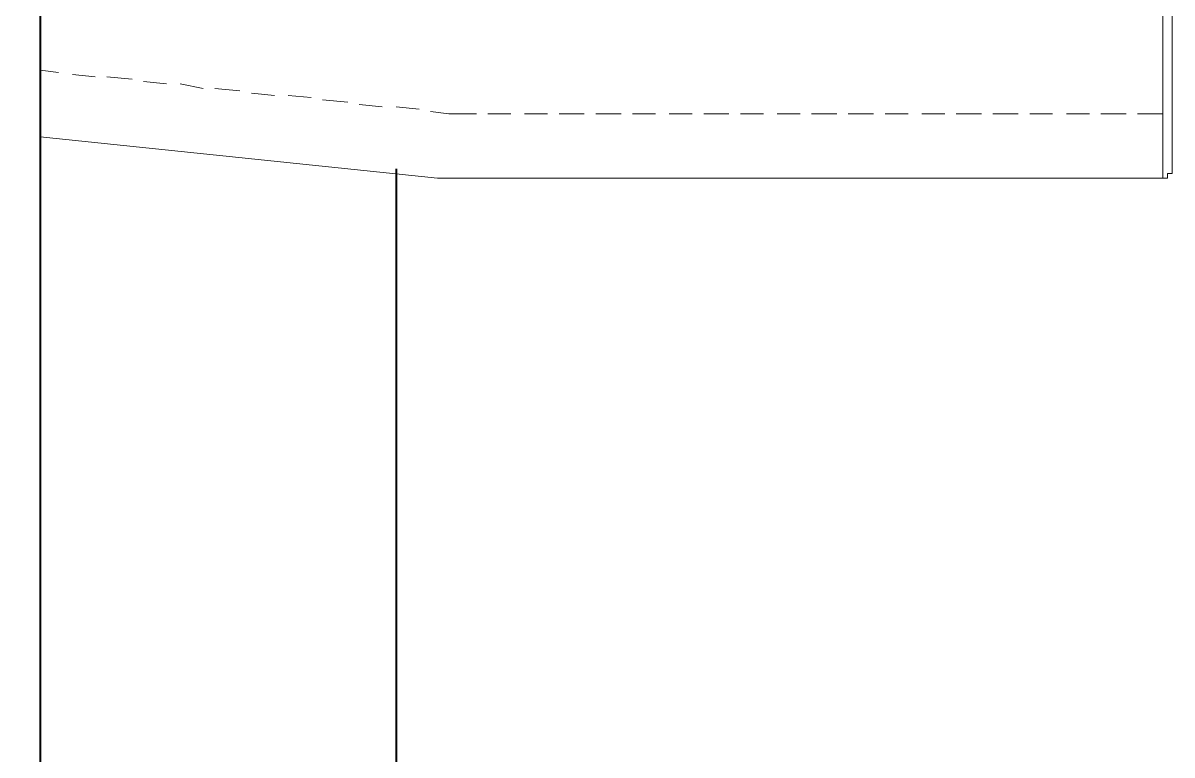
# Model space of a CAD drawing. Header units: millimetres. Extents: x 182 to 575, y -105 to 95.
# Drawn here: x 277.897 to 280.28, y 68.076 to 69.594 of the extents above; entities that cross this region are included whole.
import ezdxf

# ---------------------------------------------------------------- set-up
doc = ezdxf.new("R2010")
doc.units = ezdxf.units.MM
doc.header["$MEASUREMENT"] = 0
doc.layers.add('PDF_Geometry', color=7, linetype='Continuous')
doc.layers.add('PDF_Solid Fills', color=7, linetype='Continuous')

msp = doc.modelspace()

# ---------------------------------------------------------------- hatches: boundary and pattern name
at = {"layer": 'PDF_Solid Fills', "transparency": 33554559}
h = msp.add_hatch(color=256, dxfattribs=at)
h.paths.add_polyline_path([(279.6452, 68.3151), (279.6527, 68.3151), (279.6452, 68.3151)], flags=0)
h.paths.add_polyline_path([(279.6427, 68.3126), (279.6502, 68.3126), (279.6427, 68.3126)], flags=0)
h.paths.add_polyline_path([(279.6477, 68.3076), (279.6402, 68.3076), (279.6477, 68.3076)], flags=0)
h.paths.add_polyline_path([(279.6377, 68.3051), (279.6452, 68.3051), (279.6377, 68.3051)], flags=0)
h.paths.add_polyline_path([(279.6352, 68.3001), (279.6427, 68.3001), (279.6352, 68.3001)], flags=0)
h.paths.add_polyline_path([(279.6402, 68.2926), (279.6327, 68.2926), (279.6402, 68.2926)], flags=0)
h.paths.add_polyline_path([(279.6327, 68.2901), (279.6402, 68.2901), (279.6327, 68.2901)], flags=0)
h = msp.add_hatch(color=256, dxfattribs=at)
h.paths.add_polyline_path([(279.6927, 68.3126), (279.7002, 68.3126), (279.6927, 68.3126)], flags=0)
h.paths.add_polyline_path([(279.7002, 68.3126), (279.6927, 68.3126), (279.7002, 68.3126)], flags=0)
h.paths.add_polyline_path([(279.6952, 68.3076), (279.7027, 68.3076), (279.6952, 68.3076)], flags=0)
h.paths.add_polyline_path([(279.7052, 68.3001), (279.6977, 68.3001), (279.7052, 68.3001)], flags=0)
h.paths.add_polyline_path([(279.6977, 68.2951), (279.7052, 68.2951), (279.6977, 68.2951)], flags=0)
h.paths.add_polyline_path([(279.7027, 68.2851), (279.6952, 68.2851), (279.7027, 68.2851)], flags=0)
h.paths.add_polyline_path([(279.6952, 68.2776), (279.7027, 68.2776), (279.6952, 68.2776)], flags=0)
h = msp.add_hatch(color=256, dxfattribs=at)
h.paths.add_polyline_path([(279.9052, 68.3101), (279.8977, 68.3101), (279.9052, 68.3101)], flags=0)
h.paths.add_polyline_path([(279.8952, 68.3076), (279.9027, 68.3076), (279.8952, 68.3076)], flags=0)
h.paths.add_polyline_path([(279.9027, 68.3051), (279.8952, 68.3051), (279.9027, 68.3051)], flags=0)
h.paths.add_polyline_path([(279.8927, 68.3026), (279.9002, 68.3026), (279.8927, 68.3026)], flags=0)
h = msp.add_hatch(color=256, dxfattribs=at)
h.paths.add_polyline_path([(279.8052, 68.3026), (279.8152, 68.3026), (279.8052, 68.3026)], flags=0)
h.paths.add_polyline_path([(279.8102, 68.2976), (279.8002, 68.2976), (279.8102, 68.2976)], flags=0)
h.paths.add_polyline_path([(279.7977, 68.2901), (279.8052, 68.2901), (279.7977, 68.2901)], flags=0)
h.paths.add_polyline_path([(279.8052, 68.2901), (279.7977, 68.2901), (279.8052, 68.2901)], flags=0)
h.paths.add_polyline_path([(279.7927, 68.2826), (279.8002, 68.2826), (279.7927, 68.2826)], flags=0)
h.paths.add_polyline_path([(279.7877, 68.2551), (279.7802, 68.2551), (279.7877, 68.2551)], flags=0)
h.paths.add_polyline_path([(279.7802, 68.2551), (279.7877, 68.2551), (279.7802, 68.2551)], flags=0)
h.paths.add_polyline_path([(279.7852, 68.2476), (279.7777, 68.2476), (279.7852, 68.2476)], flags=0)
h = msp.add_hatch(color=256, dxfattribs=at)
h.paths.add_polyline_path([(280.0252, 68.2976), (280.0177, 68.2976), (280.0252, 68.2976)], flags=0)
h.paths.add_polyline_path([(280.0177, 68.2951), (280.0252, 68.2951), (280.0177, 68.2951)], flags=0)
h.paths.add_polyline_path([(280.0152, 68.2926), (280.0227, 68.2926), (280.0152, 68.2926)], flags=0)
h.paths.add_polyline_path([(280.0127, 68.2901), (280.0202, 68.2901), (280.0127, 68.2901)], flags=0)
h = msp.add_hatch(color=256, dxfattribs=at)
h.paths.add_polyline_path([(279.8977, 68.2501), (279.9227, 68.2501), (279.8977, 68.2501)], flags=0)
h.paths.add_polyline_path([(279.9027, 68.2476), (279.9177, 68.2476), (279.9027, 68.2476)], flags=0)
h.paths.add_polyline_path([(279.9152, 68.2451), (279.9052, 68.2451), (279.9152, 68.2451)], flags=0)
h = msp.add_hatch(color=256, dxfattribs=at)
h.paths.add_polyline_path([(279.8327, 68.2126), (279.8252, 68.2126), (279.8327, 68.2126)], flags=0)
h.paths.add_polyline_path([(279.8302, 68.2076), (279.8227, 68.2076), (279.8302, 68.2076)], flags=0)
h.paths.add_polyline_path([(279.8277, 68.2051), (279.8202, 68.2051), (279.8277, 68.2051)], flags=0)
h.paths.add_polyline_path([(279.8252, 68.2001), (279.8177, 68.2001), (279.8252, 68.2001)], flags=0)
h.paths.add_polyline_path([(279.8227, 68.1976), (279.8152, 68.1976), (279.8227, 68.1976)], flags=0)
h.paths.add_polyline_path([(279.8152, 68.1951), (279.8202, 68.1951), (279.8152, 68.1951)], flags=0)
h.paths.add_polyline_path([(279.8202, 68.1951), (279.8152, 68.1951), (279.8202, 68.1951)], flags=0)
h.paths.add_polyline_path([(279.8127, 68.1901), (279.8177, 68.1901), (279.8127, 68.1901)], flags=0)
h.paths.add_polyline_path([(279.8177, 68.1901), (279.8127, 68.1901), (279.8177, 68.1901)], flags=0)
h.paths.add_polyline_path([(279.8102, 68.1876), (279.8177, 68.1876), (279.8102, 68.1876)], flags=0)
h.paths.add_polyline_path([(279.8102, 68.1876), (279.8152, 68.1876), (279.8102, 68.1876)], flags=0)
h.paths.add_polyline_path([(279.8077, 68.1826), (279.8127, 68.1826), (279.8077, 68.1826)], flags=0)
h.paths.add_polyline_path([(279.8052, 68.1776), (279.8102, 68.1776), (279.8052, 68.1776)], flags=0)
h.paths.add_polyline_path([(279.8102, 68.1751), (279.8052, 68.1751), (279.8102, 68.1751)], flags=0)
h.paths.add_polyline_path([(279.8077, 68.1701), (279.8027, 68.1701), (279.8077, 68.1701)], flags=0)
h.paths.add_polyline_path([(279.8027, 68.1701), (279.8077, 68.1701), (279.8027, 68.1701)], flags=0)
h.paths.add_polyline_path([(279.8002, 68.1651), (279.8052, 68.1651), (279.8002, 68.1651)], flags=0)
h.paths.add_polyline_path([(279.8052, 68.1601), (279.8002, 68.1601), (279.8052, 68.1601)], flags=0)
h = msp.add_hatch(color=256, dxfattribs=at)
h.paths.add_polyline_path([(279.9227, 68.2126), (279.9277, 68.2126), (279.9227, 68.2126)], flags=0)
h.paths.add_polyline_path([(279.9277, 68.2101), (279.9227, 68.2101), (279.9277, 68.2101)], flags=0)
h.paths.add_polyline_path([(279.9227, 68.2076), (279.9277, 68.2076), (279.9227, 68.2076)], flags=0)
h.paths.add_polyline_path([(279.9277, 68.2076), (279.9227, 68.2076), (279.9277, 68.2076)], flags=0)
h = msp.add_hatch(color=256, dxfattribs=at)
h.paths.add_polyline_path([(279.9702, 68.2126), (279.9627, 68.2126), (279.9702, 68.2126)], flags=0)
h.paths.add_polyline_path([(279.9627, 68.2126), (279.9702, 68.2126), (279.9627, 68.2126)], flags=0)
h.paths.add_polyline_path([(279.9677, 68.2101), (279.9627, 68.2101), (279.9677, 68.2101)], flags=0)
h = msp.add_hatch(color=256, dxfattribs=at)
h.paths.add_polyline_path([(279.9827, 68.2226), (279.9777, 68.2226), (279.9827, 68.2226)], flags=0)
h.paths.add_polyline_path([(279.9877, 68.2201), (279.9727, 68.2201), (279.9877, 68.2201)], flags=0)
h.paths.add_polyline_path([(279.9702, 68.2201), (279.9902, 68.2201), (279.9702, 68.2201)], flags=0)
h = msp.add_hatch(color=256, dxfattribs=at)
h.paths.add_polyline_path([(279.9877, 68.2151), (279.9952, 68.2151), (279.9877, 68.2151)], flags=0)
h.paths.add_polyline_path([(279.9952, 68.2126), (279.9902, 68.2126), (279.9952, 68.2126)], flags=0)
h.paths.add_polyline_path([(279.9902, 68.2126), (279.9952, 68.2126), (279.9902, 68.2126)], flags=0)
h.paths.add_polyline_path([(279.9977, 68.2101), (279.9902, 68.2101), (279.9977, 68.2101)], flags=0)
h = msp.add_hatch(color=256, dxfattribs=at)
h.paths.add_polyline_path([(280.0277, 68.2226), (280.0327, 68.2226), (280.0277, 68.2226)], flags=0)
h.paths.add_polyline_path([(280.0327, 68.2226), (280.0277, 68.2226), (280.0327, 68.2226)], flags=0)
h.paths.add_polyline_path([(280.0252, 68.2226), (280.0352, 68.2226), (280.0252, 68.2226)], flags=0)
h = msp.add_hatch(color=256, dxfattribs=at)
h.paths.add_polyline_path([(280.0377, 68.2126), (280.0452, 68.2126), (280.0377, 68.2126)], flags=0)
h.paths.add_polyline_path([(280.0452, 68.2101), (280.0402, 68.2101), (280.0452, 68.2101)], flags=0)
h.paths.add_polyline_path([(280.0402, 68.2076), (280.0452, 68.2076), (280.0402, 68.2076)], flags=0)
h.paths.add_polyline_path([(280.0452, 68.2076), (280.0402, 68.2076), (280.0452, 68.2076)], flags=0)
h = msp.add_hatch(color=256, dxfattribs=at)
h.paths.add_polyline_path([(279.9002, 68.2101), (279.8952, 68.2101), (279.9002, 68.2101)], flags=0)
h.paths.add_polyline_path([(279.8952, 68.2101), (279.9002, 68.2101), (279.8952, 68.2101)], flags=0)
h.paths.add_polyline_path([(279.8927, 68.2076), (279.8977, 68.2076), (279.8927, 68.2076)], flags=0)
h.paths.add_polyline_path([(279.8977, 68.2051), (279.8927, 68.2051), (279.8977, 68.2051)], flags=0)
h.paths.add_polyline_path([(279.8952, 68.2001), (279.8902, 68.2001), (279.8952, 68.2001)], flags=0)
h.paths.add_polyline_path([(279.8902, 68.2001), (279.8952, 68.2001), (279.8902, 68.2001)], flags=0)
h = msp.add_hatch(color=256, dxfattribs=at)
h.paths.add_polyline_path([(279.9102, 68.2001), (279.9077, 68.2001), (279.9102, 68.2001)], flags=0)
h.paths.add_polyline_path([(279.9052, 68.2001), (279.9127, 68.2001), (279.9052, 68.2001)], flags=0)
h.paths.add_polyline_path([(279.9152, 68.2001), (279.9027, 68.2001), (279.9152, 68.2001)], flags=0)
h = msp.add_hatch(color=256, dxfattribs=at)
h.paths.add_polyline_path([(279.9177, 68.1901), (279.9252, 68.1901), (279.9177, 68.1901)], flags=0)
h.paths.add_polyline_path([(279.9252, 68.1876), (279.9202, 68.1876), (279.9252, 68.1876)], flags=0)
h.paths.add_polyline_path([(279.9202, 68.1876), (279.9252, 68.1876), (279.9202, 68.1876)], flags=0)
h = msp.add_hatch(color=256, dxfattribs=at)
h.paths.add_polyline_path([(279.9977, 68.2026), (279.9927, 68.2026), (279.9977, 68.2026)], flags=0)
h.paths.add_polyline_path([(279.9902, 68.2001), (279.9977, 68.2001), (279.9902, 68.2001)], flags=0)
h.paths.add_polyline_path([(279.9902, 68.2001), (279.9952, 68.2001), (279.9902, 68.2001)], flags=0)
h.paths.add_polyline_path([(279.9952, 68.1976), (279.9902, 68.1976), (279.9952, 68.1976)], flags=0)
h.paths.add_polyline_path([(279.9877, 68.1951), (279.9952, 68.1951), (279.9877, 68.1951)], flags=0)
h.paths.add_polyline_path([(279.9877, 68.1951), (279.9927, 68.1951), (279.9877, 68.1951)], flags=0)
h = msp.add_hatch(color=256, dxfattribs=at)
h.paths.add_polyline_path([(280.0177, 68.2101), (280.0102, 68.2101), (280.0177, 68.2101)], flags=0)
h.paths.add_polyline_path([(280.0102, 68.2101), (280.0177, 68.2101), (280.0102, 68.2101)], flags=0)
h.paths.add_polyline_path([(280.0152, 68.2076), (280.0102, 68.2076), (280.0152, 68.2076)], flags=0)
h.paths.add_polyline_path([(280.0102, 68.2076), (280.0152, 68.2076), (280.0102, 68.2076)], flags=0)
h.paths.add_polyline_path([(280.0077, 68.2051), (280.0127, 68.2051), (280.0077, 68.2051)], flags=0)
h.paths.add_polyline_path([(280.0127, 68.2001), (280.0077, 68.2001), (280.0127, 68.2001)], flags=0)
h = msp.add_hatch(color=256, dxfattribs=at)
h.paths.add_polyline_path([(278.6302, 68.1826), (278.6377, 68.1826), (278.6302, 68.1826)], flags=0)
h.paths.add_polyline_path([(278.6402, 68.1801), (278.6302, 68.1801), (278.6402, 68.1801)], flags=0)
h.paths.add_polyline_path([(278.6402, 68.1776), (278.6327, 68.1776), (278.6402, 68.1776)], flags=0)
h.paths.add_polyline_path([(278.6352, 68.1751), (278.6427, 68.1751), (278.6352, 68.1751)], flags=0)
h = msp.add_hatch(color=256, dxfattribs=at)
h.paths.add_polyline_path([(278.8202, 68.1851), (278.8127, 68.1851), (278.8202, 68.1851)], flags=0)
h.paths.add_polyline_path([(278.8077, 68.1801), (278.8152, 68.1801), (278.8077, 68.1801)], flags=0)
h.paths.add_polyline_path([(278.8127, 68.1751), (278.8052, 68.1751), (278.8127, 68.1751)], flags=0)
h.paths.add_polyline_path([(278.8027, 68.1701), (278.8102, 68.1701), (278.8027, 68.1701)], flags=0)
h.paths.add_polyline_path([(278.8052, 68.1526), (278.7977, 68.1526), (278.8052, 68.1526)], flags=0)
h.paths.add_polyline_path([(278.7977, 68.1526), (278.8052, 68.1526), (278.7977, 68.1526)], flags=0)
h = msp.add_hatch(color=256, dxfattribs=at)
h.paths.add_polyline_path([(278.8602, 68.1801), (278.8677, 68.1801), (278.8602, 68.1801)], flags=0)
h.paths.add_polyline_path([(278.8677, 68.1801), (278.8602, 68.1801), (278.8677, 68.1801)], flags=0)
h.paths.add_polyline_path([(278.8627, 68.1701), (278.8702, 68.1701), (278.8627, 68.1701)], flags=0)
h.paths.add_polyline_path([(278.8702, 68.1626), (278.8627, 68.1626), (278.8702, 68.1626)], flags=0)
h.paths.add_polyline_path([(278.8627, 68.1551), (278.8702, 68.1551), (278.8627, 68.1551)], flags=0)
h.paths.add_polyline_path([(278.8677, 68.1476), (278.8602, 68.1476), (278.8677, 68.1476)], flags=0)
h = msp.add_hatch(color=256, dxfattribs=at)
h.paths.add_polyline_path([(279.9252, 68.1801), (279.9202, 68.1801), (279.9252, 68.1801)], flags=0)
h.paths.add_polyline_path([(279.9202, 68.1776), (279.9252, 68.1776), (279.9202, 68.1776)], flags=0)
h.paths.add_polyline_path([(279.9252, 68.1751), (279.9177, 68.1751), (279.9252, 68.1751)], flags=0)
h.paths.add_polyline_path([(279.9177, 68.1726), (279.9227, 68.1726), (279.9177, 68.1726)], flags=0)
h = msp.add_hatch(color=256, dxfattribs=at)
h.paths.add_polyline_path([(279.9702, 68.1776), (279.9627, 68.1776), (279.9702, 68.1776)], flags=0)
h.paths.add_polyline_path([(279.9602, 68.1751), (279.9677, 68.1751), (279.9602, 68.1751)], flags=0)
h.paths.add_polyline_path([(279.9677, 68.1751), (279.9602, 68.1751), (279.9677, 68.1751)], flags=0)
h.paths.add_polyline_path([(279.9602, 68.1751), (279.9677, 68.1751), (279.9602, 68.1751)], flags=0)
h = msp.add_hatch(color=256, dxfattribs=at)
h.paths.add_polyline_path([(280.0427, 68.1801), (280.0352, 68.1801), (280.0427, 68.1801)], flags=0)
h.paths.add_polyline_path([(280.0352, 68.1776), (280.0427, 68.1776), (280.0352, 68.1776)], flags=0)
h.paths.add_polyline_path([(280.0402, 68.1751), (280.0352, 68.1751), (280.0402, 68.1751)], flags=0)
h.paths.add_polyline_path([(280.0352, 68.1726), (280.0402, 68.1726), (280.0352, 68.1726)], flags=0)
h = msp.add_hatch(color=256, dxfattribs=at)
h.paths.add_polyline_path([(278.6302, 68.1401), (278.6377, 68.1401), (278.6302, 68.1401)], flags=0)
h.paths.add_polyline_path([(278.6377, 68.1401), (278.6302, 68.1401), (278.6377, 68.1401)], flags=0)
h.paths.add_polyline_path([(278.6252, 68.1326), (278.6352, 68.1326), (278.6252, 68.1326)], flags=0)
h.paths.add_polyline_path([(278.6227, 68.1301), (278.6327, 68.1301), (278.6227, 68.1301)], flags=0)
h = msp.add_hatch(color=256, dxfattribs=at)
h.paths.add_polyline_path([(278.6427, 68.1576), (278.6352, 68.1576), (278.6427, 68.1576)], flags=0)
h.paths.add_polyline_path([(278.6327, 68.1476), (278.6402, 68.1476), (278.6327, 68.1476)], flags=0)
h.paths.add_polyline_path([(278.6402, 68.1451), (278.6327, 68.1451), (278.6402, 68.1451)], flags=0)
h = msp.add_hatch(color=256, dxfattribs=at)
h.paths.add_polyline_path([(279.8952, 68.1626), (279.9152, 68.1626), (279.8952, 68.1626)], flags=0)
h.paths.add_polyline_path([(279.9152, 68.1626), (279.8952, 68.1626), (279.9152, 68.1626)], flags=0)
h.paths.add_polyline_path([(279.8977, 68.1601), (279.9127, 68.1601), (279.8977, 68.1601)], flags=0)
h.paths.add_polyline_path([(279.9127, 68.1601), (279.8977, 68.1601), (279.9127, 68.1601)], flags=0)
h.paths.add_polyline_path([(279.9027, 68.1601), (279.9077, 68.1601), (279.9027, 68.1601)], flags=0)
h.paths.add_polyline_path([(279.9077, 68.1601), (279.9027, 68.1601), (279.9077, 68.1601)], flags=0)
h = msp.add_hatch(color=256, dxfattribs=at)
h.paths.add_polyline_path([(280.0252, 68.1601), (280.0177, 68.1601), (280.0252, 68.1601)], flags=0)
h.paths.add_polyline_path([(280.0177, 68.1601), (280.0252, 68.1601), (280.0177, 68.1601)], flags=0)
h.paths.add_polyline_path([(280.0327, 68.1626), (280.0102, 68.1626), (280.0327, 68.1626)], flags=0)
h.paths.add_polyline_path([(280.0102, 68.1626), (280.0327, 68.1626), (280.0102, 68.1626)], flags=0)
h = msp.add_hatch(color=256, dxfattribs=at)
h.paths.add_polyline_path([(278.9652, 68.1201), (279.0027, 68.1201), (278.9652, 68.1201)], flags=0)
h.paths.add_polyline_path([(279.0027, 68.1201), (278.9652, 68.1201), (279.0027, 68.1201)], flags=0)
h.paths.add_polyline_path([(278.9677, 68.1176), (279.0002, 68.1176), (278.9677, 68.1176)], flags=0)
h.paths.add_polyline_path([(278.9977, 68.1176), (278.9702, 68.1176), (278.9977, 68.1176)], flags=0)
h.paths.add_polyline_path([(278.9752, 68.1151), (278.9927, 68.1151), (278.9752, 68.1151)], flags=0)
h = msp.add_hatch(color=256, dxfattribs=at)
h.paths.add_polyline_path([(279.0027, 68.1301), (279.0102, 68.1301), (279.0027, 68.1301)], flags=0)
h.paths.add_polyline_path([(279.0102, 68.1276), (279.0002, 68.1276), (279.0102, 68.1276)], flags=0)
h.paths.add_polyline_path([(279.0002, 68.1276), (279.0102, 68.1276), (279.0002, 68.1276)], flags=0)

# ---------------------------------------------------------------- linework, layer by layer
at = {"layer": 'PDF_Geometry', "lineweight": 40}
for points in [[(277.6802, 66.6586), (277.6802, 83.5396), (277.9326, 83.5396), (277.9326, 66.6586)], [(278.6707, 69.292), (278.6707, 66.6586), (277.3278, 66.6586), (277.3278, 69.4301)]]:
    msp.add_lwpolyline(points, dxfattribs=at)
at = {"layer": 'PDF_Geometry', "lineweight": 20}
for points in [[(280.2802, 69.7158), (280.2802, 69.2824), (280.2707, 69.2824), (280.2707, 69.2729), (280.2612, 69.2729), (280.2612, 69.7396), (280.2707, 69.7396)], [(280.2612, 69.2729), (278.7564, 69.2729), (277.9326, 69.3586)], [(280.2707, 69.2824), (280.2707, 69.2824)]]:
    msp.add_lwpolyline(points, dxfattribs=at)
at = {"layer": 'PDF_Geometry', "lineweight": 0}
msp.add_lwpolyline([(280.2802, 69.5539), (280.2802, 69.5539)], dxfattribs=at)
at = {"layer": 'PDF_Geometry', "lineweight": 13}
for points in [[(277.9707, 69.492), (277.9326, 69.4967)], [(278.0469, 69.4824), (277.9993, 69.4872)], [(278.1231, 69.4777), (278.0707, 69.4824)], [(278.1945, 69.4682), (278.1469, 69.4729)], [(278.2707, 69.4586), (278.2231, 69.4682)], [(278.3469, 69.4539), (278.2945, 69.4586)], [(278.4183, 69.4443), (278.3707, 69.4491)], [(278.4945, 69.4396), (278.4469, 69.4443)], [(278.5707, 69.4301), (278.5183, 69.4348)], [(278.6421, 69.4205), (278.5945, 69.4253)], [(278.7183, 69.4158), (278.6707, 69.4205)], [(278.8373, 69.4062), (278.7802, 69.4062), (278.7421, 69.411)], [(278.9088, 69.4062), (278.8612, 69.4062)], [(278.985, 69.4062), (278.9373, 69.4062)], [(279.0612, 69.4062), (279.0088, 69.4062)], [(279.1373, 69.4062), (279.085, 69.4062)], [(279.2088, 69.4062), (279.1612, 69.4062)], [(279.285, 69.4062), (279.2373, 69.4062)], [(279.3612, 69.4062), (279.3088, 69.4062)], [(279.4326, 69.4062), (279.385, 69.4062)], [(279.5088, 69.4062), (279.4612, 69.4062)], [(279.585, 69.4062), (279.5326, 69.4062)], [(279.6612, 69.4062), (279.6088, 69.4062)], [(279.7326, 69.4062), (279.685, 69.4062)], [(279.8088, 69.4062), (279.7612, 69.4062)], [(279.885, 69.4062), (279.8326, 69.4062)], [(279.9612, 69.4062), (279.9088, 69.4062)], [(280.0326, 69.4062), (279.985, 69.4062)], [(280.1088, 69.4062), (280.0612, 69.4062)], [(280.185, 69.4062), (280.1326, 69.4062)], [(280.2612, 69.4062), (280.2088, 69.4062)]]:
    msp.add_lwpolyline(points, dxfattribs=at)

doc.saveas('drawing.dxf')
